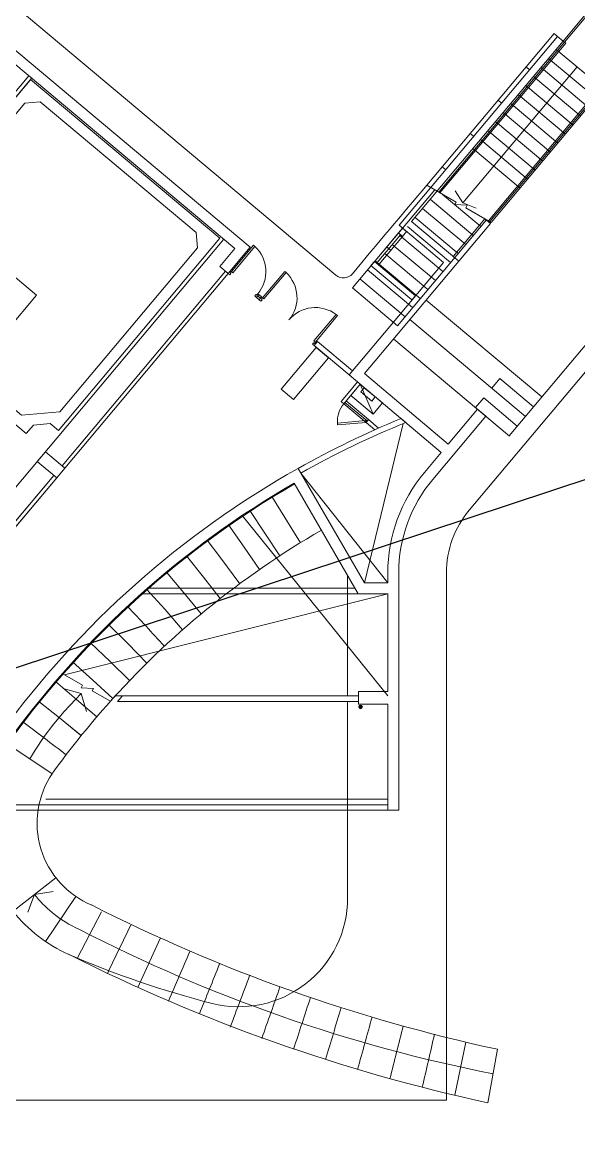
# Model space of a CAD drawing. Header units: millimetres. Extents: x 834140250 to 834644390, y 817877047 to 817987022.
# Drawn here: x 834180413 to 834195736, y 817906171 to 817937202 of the extents above; entities that cross this region are included whole.
import ezdxf

# ---------------------------------------------------------------- set-up
doc = ezdxf.new("R2010")
doc.units = ezdxf.units.MM
doc.header["$LTSCALE"] = 1000
doc.header["$MEASUREMENT"] = 0
doc.layers.add('VPA040_Text', color=3, linetype='Continuous')
doc.layers.add('VPA280_Structure', color=2, linetype='Continuous', lineweight=5)
doc.layers.add('VPAX', color=7, linetype='Continuous', lineweight=13)

# ---------------------------------------------------------------- blocks, each defined once
blk = doc.blocks.new('A$C767F005D')
at = {"layer": 'VPAX'}
h = blk.add_hatch(dxfattribs=at)
h.set_pattern_fill('ANSI31', color=253, scale=150, style=0)
h.set_pattern_definition([(45, (-834235110.884052, -817943082.6961845), (-13.25825214724776, 13.25825214724777), [])])
edge = h.paths.add_edge_path()
edge.add_arc((16131.47363841534, -24707.64940488338), 40, 0, 360)
at = {"layer": 'VPAX', "color": 253}
for p, q in [((18768.9644806385, -10788.01078724861), (17953.53372120857, -10317.22161912918)), ((19734.28427183628, -11345.3384282589), (19028.77210187912, -10938.01078724861)), ((17173.24420058727, -11636.05909800529), (16530.44549965858, -12402.12081336975)), ((17173.24420058727, -11636.0590981245), (16530.44549965858, -12402.12081336975)), ((17173.23111259937, -11636.07469558716), (16530.44549953938, -12402.12081325054)), ((17230.69753241539, -11684.26816761494), (16587.89883160591, -12450.3298830986)), ((17230.69753241539, -11684.26816773415), (16587.89883160591, -12450.3298830986)), ((17230.68444442749, -11684.2837651968), (16587.8988314867, -12450.32988297939)), ((17288.15086448193, -11732.477237463), (16645.35216355324, -12498.53895282745)), ((17288.15086448193, -11732.47723758221), (16645.35216355324, -12498.53895282745)), ((17288.13777649403, -11732.49283504486), (16645.35216355324, -12498.53895282745)), ((12361.69431352615, -11808.64115464687), (5194.515862464905, -20350.03355431557)), ((16966.74420714378, -12115.51525354385), (16851.83754301071, -12019.09711384773)), ((16645.35040187836, -12498.53747475147), (16530.44373774529, -12402.11933505535)), ((20225.24312615395, -17232.07633793354), (22603.55658447742, -14397.71049356461)), ((22967.42858123779, -14703.0353512764), (19128.15365767479, -19278.50505924225)), ((17303.26279497147, -16894.62801170349), (16235.58253264427, -21286.23465883732)), ((17303.26279497147, -16894.62801170349), (16235.58253264427, -21286.23465883732)), ((14486.06221354008, -18257.97668540478), (16881.47364044189, -21286.23465895653)), ((14486.06221354008, -18257.97668540478), (16881.47364044189, -21286.23465895653)), ((3430.151517868042, -23386.18738865852), (7678.977618217468, -18322.63361823559)), ((3506.755962014198, -23450.46614980698), (7755.582062363625, -18386.91237938404)), ((13685.32706260681, -18903.43692207336), (14472.03901946545, -20180.44944369793)), ((15774.57707202435, -24407.64940440655), (15774.57707202435, -21088.03067171574)), ((18496.47364091873, -21014.0316208601), (18496.47364091873, -35557.64940416813)), ((8470.949766635895, -24113.22005856037), (7908.336480736732, -23788.3951267004)), ((9235.03089082241, -24554.36250078678), (8730.75738799572, -24263.22005832195)), ((15774.57707202435, -29978.59317171574), (15774.57707202435, -24557.64940440655)), ((18496.47364091873, -35557.64940416813), (1246.473640680313, -35557.6494038105))]:
    blk.add_line(p, q, dxfattribs=at)
at = {"layer": 'VPAX', "color": 253, "ltscale": 500}
for p, q in [((6382.545195102692, -25715.84324610233), (7629.107695102692, -26550.15574610233)), ((7734.819284439087, -29421.54582452774), (6552.943746328354, -30345.22886252403)), ((7443.146373867989, -31178.60075449944), (8285.639562368393, -29940.28067183495)), ((8333.09923672676, -31631.47658360004), (8986.923260807991, -30358.30823683739)), ((10606.84634172916, -31100.72947251797), (9989.998551011086, -32448.9769231081)), ((18732.68913054466, -35419.77263247967), (19032.90884411335, -33955.20143055916)), ((19904.25569403172, -34152.10754835606), (19636.66489382866, -35626.96411199263))]:
    blk.add_line(p, q, dxfattribs=at)
at = {"layer": 'VPAX', "color": 253}
blk.add_lwpolyline([(-14262.39690566063, -16686.11798620224), (-14053.49093103409, -16437.15354144573), (-13900.32504868507, -16565.76231455803), (-128.5579597949982, -153.2085027694702), (-281.7664093971252, -24.65136539936066), (-72.86043727397919, 224.3130779266357), (15447.21000564098, -12798.5707808733, 0.4142135615605079), (15905.08042216301, -12758.51231086254, -1.340208180360775e-05), (17953.63095903397, -10317.27775931358, 0.3640005916453452)], format="xyb", dxfattribs=at)
for points in [[(21752.43592500687, -6373.254630446434), (21714.13370645046, -6341.115245819092), (22646.10735154152, -5230.432206869125), (22684.40957045555, -5262.571591615677)], [(18318.69568991661, -10528.04798007011), (21783.27857446671, -6399.134685873985), (21752.63679671288, -6373.423182010651), (18283.52028036118, -10507.73944795132)], [(4598.387334346771, -10777.16939139366), (4635.364384174347, -11199.81900727749), (7201.61325609684, -13353.1574921608), (5594.63890171051, -15268.27494931221), (5631.61456143856, -15690.92622184753), (6788.896671772003, -16661.9893065691), (7844.495594382286, -16569.63633847237), (11637.41140806675, -12049.40994679928), (11600.43687391281, -11626.7624617815), (7302.935767412186, -8020.731231093407), (6880.286141991615, -8057.708292484283)], [(18685.09486210346, -12284.59726524353), (19558.42325079441, -11243.80502045155), (19711.63213944435, -11372.36254239082), (18838.3037507534, -12413.15478718281)], [(12609.46369204062, -12734.51834059375), (12571.1614698913, -12702.37896010153), (13181.80969924358, -11974.63673926442), (13220.1119213929, -12006.77611975664)], [(12407.97177731991, -12686.83814609051), (7903.953280687332, -18054.51806199551), (7980.557722687721, -18118.79682099819), (12484.57622158527, -12751.11690711975)], [(13467.43354928493, -13454.44032931328), (13429.13132715225, -13422.30094873905), (14039.77955639362, -12694.55872797966), (14078.08177852631, -12726.69810843468)], [(17644.31828081608, -13369.39293599129), (16514.39972889423, -12421.27869606018), (16417.98260879517, -12536.18621981144), (17547.90013933182, -13484.29960262775)], [(13325.71542680264, -13335.52450752258), (13261.43667387962, -13412.12895560265), (13338.04092133045, -13476.40795063972), (13402.31967389584, -13399.80349957943), (13325.71542680264, -13335.52450752258)], [(14846.31354475021, -14611.45802927017), (14884.61576676369, -14643.5974098444), (15495.26399838924, -13915.85519111156), (15456.96177661419, -13883.71581029892)], [(14285.1399050951, -16229.2295691967), (15249.32131934166, -15080.16290485859), (14908.43175184727, -14794.122595191), (13944.25033724308, -15943.1892594099)], [(14943.56634068489, -14627.79288542271), (15908.78235924244, -15437.7052847147), (15812.36431634426, -15552.61183440685), (14847.14829778671, -14742.69943511486)], [(15499.1895159483, -16928.65450596809), (16281.67557799816, -16860.19585585594), (16277.31779158115, -16810.38612127304), (15494.83172941208, -16878.84477090836)], [(7678.977618455887, -18322.63361847401), (3430.150519967079, -23386.18651199341), (3506.75596177578, -23450.46614956856), (7755.583060264587, -18386.91325604916)]]:
    blk.add_lwpolyline(points, close=True, dxfattribs=at)
for points in [[(17953.53910732269, -10317.22472882271), (21465.18458449841, -6132.219366669655), (21560.93878006935, -6212.569438457489)], [(22614.68096530437, -7912.643674731255), (21312.39145112038, -6819.893023610115)], [(22823.5869385004, -7663.679230690002), (21521.31138515472, -6570.940294027328)], [(18946.17145717144, -10806.63706851006), (22095.84417116642, -7053.030542969704)], [(20693.83945202827, -7051.472697615623), (20789.48800885677, -7131.734481215477)], [(22405.77499234676, -8161.608118414879), (21103.68018805981, -7069.02084851265)], [(2010.07631289959, -13239.50880002975), (2010.07631278038, -13239.50880002975), (324.7785357236862, -11825.37605774403), (324.7785357236862, -11825.37605774403), (-594.4077262878418, -12920.81948745251), (-671.0121697187424, -12856.54072713852), (248.1740920543671, -11761.09729766846), (225.1927192211151, -11741.81371819973), (225.1927191019058, -11741.81371819973), (289.4714801311493, -11665.20927369595), (2074.355073571205, -13162.90435564518), (6991.680282711983, -7302.664363861084), (7068.284726977348, -7366.943124771118), (415.4380038976669, -15295.49714529514)], [(7036.145365476608, -7405.245355367661), (12252.8998272419, -11782.6216596365), (7801.597377896309, -17087.4780446291), (7571.783727288246, -16894.64149487019), (7113.872361421585, -16934.70356070995), (6918.469957470894, -17167.57507753372), (2180.520119905472, -13191.96311628819), (7036.145365476608, -7405.245355367661)], [(22978.12100279331, -7401.726518988609), (22947.47922515869, -7376.015014767647), (19655.15563559532, -11299.65348911285), (19690.33104503155, -11319.96202123165), (22978.12100291252, -7401.7265188694)], [(19734.30029916763, -11345.34768164158), (23031.5167620182, -7415.878116369247)], [(22196.86901915073, -8410.572562456131), (20894.77421486378, -7317.985292434692)], [(21987.9630459547, -8659.537006497383), (20685.86824154854, -7566.949736356735)], [(19922.4767537117, -7970.711288809776), (20018.1253105402, -8050.97307240963)], [(21570.15109980106, -9157.465894460678), (20268.05629515648, -8064.878624200821)], [(21779.05707287788, -8908.501450538635), (20476.96226835251, -7815.914180278778)], [(21361.24512660503, -9406.43033862114), (20059.15032196045, -8313.843068242073)], [(21152.33915352821, -9655.394782543182), (19850.04964065552, -8562.644132614136)], [(19151.11405539513, -8889.94988000393), (19246.76261222363, -8970.211663603783)], [(20943.43318033218, -9904.359226584435), (19641.33837544918, -8811.771956086159)], [(20734.52720749378, -10153.32367026806), (19432.23769509792, -9060.57302069664)], [(20525.62123417854, -10402.28811442852), (19223.52642917633, -9309.700843811035)], [(18379.75135707855, -9809.188471198082), (18475.39991390705, -9889.450254797935)], [(15903.7579690218, -13149.02634608746), (18173.3785161972, -10444.14907062054)], [(19313.78657674789, -10951.92686915398), (18946.17145884037, -10806.63706994057), (18739.25324487686, -10469.83616268635)], [(18050.172965765, -10707.50868844986), (19237.63893544674, -11703.91094636917)], [(18393.1155141592, -10571.01428544521), (19446.54490864277, -11454.94650244713)], [(19028.77210187912, -10938.01078724861), (19066.27210187912, -10873.05888187885), (18731.4644806385, -10852.96269261837), (18768.9644806385, -10788.01078724861)], [(17841.26699256897, -10956.4731323719), (19028.73296225071, -11952.87539029121)], [(19599.8790460825, -11272.20731341839), (17148.5989792347, -14193.57197916508)], [(17423.45504617691, -11454.40202021599), (18610.92101585865, -12450.8042781353)], [(17632.36101937294, -11205.43757629395), (18819.82698905468, -12201.83983421326)], [(17288.15086448193, -11732.477237463), (17173.23111259937, -11636.07469558716), (17285.72648215294, -11502.00996184349), (17400.63314855099, -11598.42810332775), (17288.15086436272, -11732.47723734379)], [(17288.1508654356, -11732.47723853588), (17173.24419891834, -11636.05909693241)], [(17214.54907298088, -11703.36646413803), (18402.01504266262, -12699.76872205734)], [(17005.64309978485, -11952.33090806007), (18193.10906946659, -12948.73316597939)], [(16796.73712658882, -12201.29535198212), (17984.20309627056, -13197.69760990143)], [(12480.07115340233, -12756.48583805561), (12526.03381998151, -12795.05309464628), (12558.17320047374, -12756.75087249696), (12539.02208939908, -12740.68118225085), (12571.1614698913, -12702.37896010153), (12544.34991438678, -12679.88139375697)], [(16321.56240546703, -12651.09115672112), (17566.3911498785, -13695.62649774551)], [(16587.83115339279, -12450.25979590416), (17775.29712307453, -13446.66205382347)], [(16112.66018724442, -12900.05875134468), (17357.48517668247, -13944.59094166756)], [(13261.43648524849, -13412.129200097), (13215.4738186693, -13373.56194350633), (13247.61319916153, -13335.25972135701), (13266.76431023619, -13351.32941160312), (13298.90369072841, -13313.0271894538), (13325.71524623294, -13335.52475579836)], [(15903.7579690218, -13149.02634608746), (17148.57920348644, -14193.5553855896)], [(13370.18029773235, -13438.10572504997), (13293.57603824139, -13373.82674050331)], [(13338.041010499, -13476.40782678127), (13384.00367724895, -13514.97508335114), (13416.14305758476, -13476.67286121845), (13396.99194657803, -13460.60317099094), (13429.13132715225, -13422.30094873905), (13402.31977164745, -13399.8033823967)], [(21125.14521157742, -16159.6139485836), (17938.40980684757, -13485.62544858456)], [(20675.19409310818, -16695.84523355961), (17488.45848023891, -14021.85655891895)], [(20234.83170998096, -17240.12211513519), (17048.09620118141, -14566.13352787495)], [(14847.14856088161, -14742.69942045212), (14801.1858946085, -14704.13216364384), (14833.32527530193, -14665.82994163036), (14852.47638618946, -14681.89963197708), (14884.61576676369, -14643.5974098444), (14911.42732226849, -14666.09497630596)], [(16042.18691027164, -15745.45589923859), (15785.07186591625, -16051.87367677689), (15785.0718626976, -16051.87367355824), (15592.23558008671, -16281.68700635433), (15592.23558330536, -16281.68700921535), (15668.84002780914, -16345.9657702446), (16118.79135537148, -15809.73466086388), (16042.18691086769, -15745.45589852333)], [(16118.7913544178, -15809.73465979099), (16474.51186543829, -16630.38252461447), (16731.62690920189, -16323.96474719592), (16118.7913544178, -15809.73465979099), (15861.67631061588, -16116.1524372552), (16474.51186543829, -16630.38252461447)], [(19748.2679476738, -15918.0615414381), (19973.24361240864, -15649.94598340988), (20900.16980648041, -16427.72940719128)], [(16281.675578475, -16860.19585561752), (15668.84002768993, -16345.9657702446)], [(16313.81495893002, -16821.89363324642), (15700.97940814495, -16307.66354811192)], [(16345.95433938503, -16783.59141135216), (15733.11878859997, -16269.36132621765)], [(19298.31662213802, -16454.29264962673), (19523.29228544235, -16186.17709314823), (20450.21848130226, -16963.96051824093)], [(16627.04704737663, -17019.4561971426), (16345.95433926582, -16783.59141147137), (16345.9543364048, -16783.59141469002), (16281.67557573318, -16860.19585943222), (16525.29578351974, -17064.6174851656)], [(12868.92288243771, -19428.24668753147), (16881.47363841534, -24407.64940440655)], [(12868.92288243771, -19428.24668753147), (16881.47363841534, -24407.64940440655)], [(13080.85831260681, -19287.71817207336), (13493.76456260681, -19913.84317207336), (13903.38956260681, -20542.09317207336)], [(12487.48331260681, -19688.93692207336), (12918.54581260681, -20302.65567207336), (13345.13956260681, -20919.56192207336)], [(11905.67081260681, -20106.74942207336), (12281.01456260681, -20608.56192207336), (12798.7622231245, -21311.88518667221)], [(11335.88956260681, -20540.81192207336), (11801.79581260681, -21128.53067207336), (12261.70206260681, -21721.03067207336)], [(10778.63956260681, -20990.81192207336), (11261.23331260681, -21564.96817207336), (11737.38956260681, -22144.40567207336)], [(16881.4736405611, -21586.23465871811), (7966.676263809204, -23822.07761609554)], [(16881.4736405611, -21586.23465871811), (7966.676263809204, -23822.07761609554)], [(10234.29581260681, -21456.37442207336), (10733.01456260681, -22016.53067207336), (11225.26456260681, -22582.43692207336)], [(9186.139562606812, -22432.71817207336), (9715.858312606812, -22963.90567207336), (10239.13956260681, -23500.99942207336)], [(8683.170812606812, -22942.68692207336), (9227.452062606812, -23458.71817207336), (9765.920812606812, -23980.81192207336)], [(8194.795812606812, -23466.68692207336), (8753.264562606812, -23967.31192207336), (9306.452062606812, -24473.78067207336)], [(8730.75738787651, -24263.22005856037), (8768.25738787651, -24198.26815319061), (8433.449766635895, -24178.17196393013), (8470.949766635895, -24113.22005856037)], [(8574.887420296669, -24836.03414070606), (8434.200361251831, -24337.88543272018), (7934.029907107353, -24204.5643954277)], [(16071.46113395691, -24407.64940464497), (16071.4611338377, -24557.64940476418), (9434.059377551079, -24557.64940428734), (9571.2740380764, -24407.64940440655), (16071.4611338377, -24407.64940476418)], [(7460.508439421654, -27257.64940440655), (16881.4736405611, -27257.64940440655)], [(7460.508439421654, -27257.64940440655), (16881.4736405611, -27257.64940440655)], [(7392.799514055252, -27557.64940440655), (16881.4736405611, -27557.64940440655)], [(7392.799514055252, -27557.64940440655), (16881.4736405611, -27557.64940440655)]]:
    blk.add_lwpolyline(points, dxfattribs=at)
at = {"layer": 'VPAX', "color": 253, "ltscale": 0.2}
blk.add_lwpolyline([(16229.86760497093, -15902.93867349625), (16133.44946360588, -16017.84534013271), (16439.86724114418, -16274.96038377285), (16536.28538239002, -16160.05371677876)], close=True, dxfattribs=at)
at = {"layer": 'VPAX', "color": 253, "ltscale": 20}
blk.add_lwpolyline([(15668.84002876282, -16345.96576726437, 0.2034222945469556), (15495.01989769936, -16881.03401017189)], format="xyb", dxfattribs=at)
at = {"layer": 'VPAX', "color": 253}
blk.add_lwpolyline([(14486.06221544743, -18257.97668778896), (14411.01990938187, -18128.08539175987, -0.03072998445034365), (17246.33042681217, -16755.85227358341), (17377.54784524441, -16864.28923249245, 0.03150021314538435), (14486.0622137785, -18257.97668516636)], format="xyb", close=True, dxfattribs=at)
at = {"layer": 'VPAX', "color": 253, "ltscale": 500}
for points in [[(14300.45208323002, -18536.40564525127, 0.1051041700442784), (6468.903106212616, -25592.04137933254, 0.2417037481233859), (5916.464527130127, -29157.64934337139)], [(14312.95830917358, -18558.05268466473, 0.1051041700445045), (6489.132752180099, -25606.73019874096, 0.2417037481220533), (5940.190709590912, -29149.77100169659, 0.2417037481220533)]]:
    blk.add_lwpolyline(points, format="xyb", dxfattribs=at)
at = {"layer": 'VPAX', "color": 253, "ltscale": 2}
for points in [[(16062.43463718891, -21586.23465871811), (10087.91008651257, -21586.23465871811)], [(15975.77489745617, -21436.23465871811), (10257.23950767517, -21436.23465871811)], [(16881.4736405611, -27557.64940440655), (5731.204396367073, -27557.64940440655)], [(16881.4736405611, -27407.64940440655), (5747.642382264137, -27407.64940440655)]]:
    blk.add_lwpolyline(points, dxfattribs=at)
at = {"layer": 'VPAX', "color": 253, "ltscale": 500}
for points in [[(7721.451445102692, -24004.28074610233), (8305.732695102692, -24499.71824610233), (8861.107695102692, -24979.56199610233)], [(8434.200361251831, -24337.88543272018), (7958.402644991875, -24839.72001993656), (7678.089317440987, -25176.87504410744), (7409.958810806274, -25528.08680260181), (7158.035031676292, -25899.97593653202), (7016.118431448936, -26139.88782525063)], [(9367.721777558327, -24407.64940440655), (9571.2740380764, -24407.64940440655)], [(7263.451445102692, -24554.99949610233), (7834.857695102692, -25013.21824610233), (8431.547140359879, -25498.58429896832)], [(7263.452062606812, -24554.99942207336), (7834.858312606812, -25013.21817207336), (8403.014562606812, -25475.37442207336)], [(7654.212334156036, -29797.16485357285), (7143.809089422226, -29883.38266849518), (6957.394867658615, -30366.28506040573)]]:
    blk.add_lwpolyline(points, dxfattribs=at)
at = {"layer": 'VPAX', "color": 253}
for radius in [50, 40]:
    blk.add_circle((16131.47363841534, -24707.64940488338), radius, dxfattribs=at)
for centre, radius, start, end in [((12571.1614698913, -12702.37896010153), 950, 319.9999999881744, 46.98303867841418), ((13429.13132715225, -13422.30094873905), 950, 319.9999938705921, 46.98304437386485), ((14884.61576676369, -14643.5974098444), 949.9999999999998, 53.01695882768951, 140.0000034931814), ((21196.47364103794, -21014.0316208601), 2700, 140.0000034931814, 180), ((26950.08531427383, -40442.926887393), 23796.42056053399, 120.0037229939893, 138.4727774907674), ((-36506.95418739319, -66006.28067207336), 63855.14395377521, 42.29543652962931, 43.64138222412861), ((12774.57707202435, -29978.59317171574), 3000, 255.7459377008707, 0), ((6024.342097759247, -28374.54603886604), 3338.048946828846, 298.6451062176099, 298.8006412632219), ((18374.57707202435, -7935.124421715736), 25743.69478711759, 246.4449003214223, 255.7459377008707)]:
    blk.add_arc(centre, radius, start, end, dxfattribs=at)
at = {"layer": 'VPAX', "color": 253, "ltscale": 500}
for centre, radius, start, end in [((26950.08531427383, -40442.926887393), 23796.42056053399, 137.6348972886213, 144.3959991379982), ((-128618.1579298973, -204158.3119961023), 224497.416151208, 52.5100197115009, 52.8933605108644), ((9665.170195102692, -27912.87449610233), 2449.968125376571, 146.2059513511118, 247.3534116738646), ((9665.202060222626, -27912.87442111969), 3200, 218.009052941448, 230.5514515510736), ((9665.690908670425, -27912.35224640369), 3950.706712214128, 218.0106541916442, 246.4407433618118), ((9665.202060222626, -27912.87442111969), 3200, 230.5514515510736, 246.4449093120477), ((29617.42980957031, 10856.91726362705), 46045.17418717315, 243.0046101302873, 257.8220383379641), ((28075.59907674789, 7200.9118527174), 42839.82766759311, 242.6386560750963, 258.836711908345), ((-4353105.719812632, 2085424.844328165), 4849023.732963311, 334.1075983667805, 334.1250685571033), ((29861.21178483963, 11566.43001449108), 48288.27816669497, 243.1898079544407, 257.7756757324286), ((-2727967.219812632, 1146556.344328165), 2981941.04691907, 336.7024037224047, 336.7309557957847), ((-2528982.969812632, 993257.719328165), 2740178.569469234, 338.0011789756767, 338.032328149472), ((-2528414.719812632, 926589.469328165), 2716301.400440346, 339.3003576439637, 339.3322902774177), ((-2495065.719812632, 849512.219328165), 2659469.682013518, 340.6001046354397, 340.6326306999193), ((-2498148.469812632, 787028.469328165), 2643227.600485037, 341.9001716548301, 341.9327327256815), ((-2620184.469812632, 761187.344328165), 2752830.538362232, 343.2008370324009, 343.2318853884556), ((-2870514.719812632, 765714.094328165), 2995483.044932391, 344.5016865620793, 344.5303973223919), ((-3336124.219812632, 813277.844328165), 3458689.879095177, 345.8034340329945, 345.828323995084), ((-3976402.719812632, 879213.719328165), 4097568.567601996, 347.1052876616607, 347.1263086365881)]:
    blk.add_arc(centre, radius, start, end, dxfattribs=at)
blk = doc.blocks.new('A$C605D7B9A')
at = {"layer": 'VPA280_Structure', "color": 253, "ltscale": 500}
for points in [[(12668.06852304935, -12065.71964085102), (-94.23081576824188, -1356.878975629807), (98.60546708106995, -1127.0656427145), (13090.71922326088, -12028.74350059032), (13090.7174475193, -12028.74561679363)], [(16937.2426418066, -14212.03405356407), (18415.65413510799, -12450.13183796406), (17189.98302531242, -11421.67166233063), (21560.93878030777, -6212.56943821907), (21714.14766812325, -6341.126960992813), (17536.0281971693, -11320.4158513546), (18838.30375063419, -12413.15478742123), (17167.05597579479, -14404.87033450603)], [(12668.06668949127, -12065.72182607651), (12254.76176571846, -12558.27975988388), (12484.57516288757, -12751.11597692966), (13090.71630883217, -12028.74466133118)], [(12922.41348302364, -12229.32247138023), (12897.88294041157, -12258.55683362484)], [(17167.05597186089, -14404.87033390999), (16235.01393318176, -15515.63478314877), (18548.46815788746, -17456.85335564613), (19351.9526655674, -16499.29780733585), (19581.7659984827, -16692.13409030437)], [(16881.47365069389, -24632.64939284325), (16071.46114182472, -24632.64964842796), (16071.46112954617, -24282.64964854717), (16881.4736405611, -24282.64939296246)]]:
    blk.add_lwpolyline(points, dxfattribs=at)
for points in [[(16881.47364079952, -21014.03162097931, -0.1763269807532499), (17890.9918692112, -18240.40308439732), (18355.63187527657, -17686.6666880846), (15812.36431646347, -15552.61183428764), (16005.20060122013, -15322.79849982262), (16005.20060253143, -15322.79849839211), (16937.24263906479, -14212.0340514183)], [(19581.7659984827, -16692.13409030437), (18120.8052021265, -18433.23936736584, 0.1763269807526934), (17181.4736405611, -21014.03162097931), (17181.4736405611, -27557.64940440655), (16881.4736405611, -27557.64940440655), (16881.4736405611, -24632.64939284325)], [(-1421.8730032444, -24719.24157834053), (1774.702673077583, -27401.48705077171, -0.1017302173343312), (2908.143567562103, -28857.64940392971), (5521.544456720352, -28857.64940392971, -0.216332576124974), (6226.147359371185, -25415.77560484409, -0.1080614367030422), (14411.01990938187, -18128.08539175987), (16235.58253276348, -21286.23465871811), (16881.4736405611, -21286.23465871811), (16881.4736405611, -21014.03162097931)], [(16881.4736405611, -24282.64939296246), (16881.4736405611, -21586.23465871811), (16062.43463718891, -21586.23465871811), (14300.45206236839, -18536.40567183495, 0.1051041700439045), (6468.903113722801, -25592.04143738747, 0.2417037481215147), (5916.464549183846, -29157.64940392971), (2823.782146453857, -29157.64940345287, 0.1200969921654342), (1646.145151138306, -27554.69593942165), (-8349.078272938728, -19167.70769655704), (1649.664953351021, -27557.64940440655)]]:
    blk.add_lwpolyline(points, format="xyb", dxfattribs=at)
blk.add_lwpolyline([(7219.350956916809, -17936.9610543251), (7444.324696063995, -17668.84779238701), (7980.557726144791, -18118.79682385921), (7755.582062244415, -18386.91237938404)], close=True, dxfattribs=at)

msp = doc.modelspace()

# ---------------------------------------------------------------- linework, layer by layer
at = {"ltscale": 500}
msp.add_lwpolyline([(834282788.6568112, 817953351.5919888), (834140250.3989022, 817906171.1979876)], dxfattribs=at)

# ---------------------------------------------------------------- block references
at = {"layer": 'VPA040_Text', "color": 3, "ltscale": 500}
msp.add_blockref('A$C767F005D', (834173599.669716, 817943032.6961845), dxfattribs=at)
at = {"layer": 'VPAX', "color": 3, "ltscale": 500}
msp.add_blockref('A$C605D7B9A', (834173599.669725, 817943032.6961952), dxfattribs=at)

doc.saveas('drawing.dxf')
